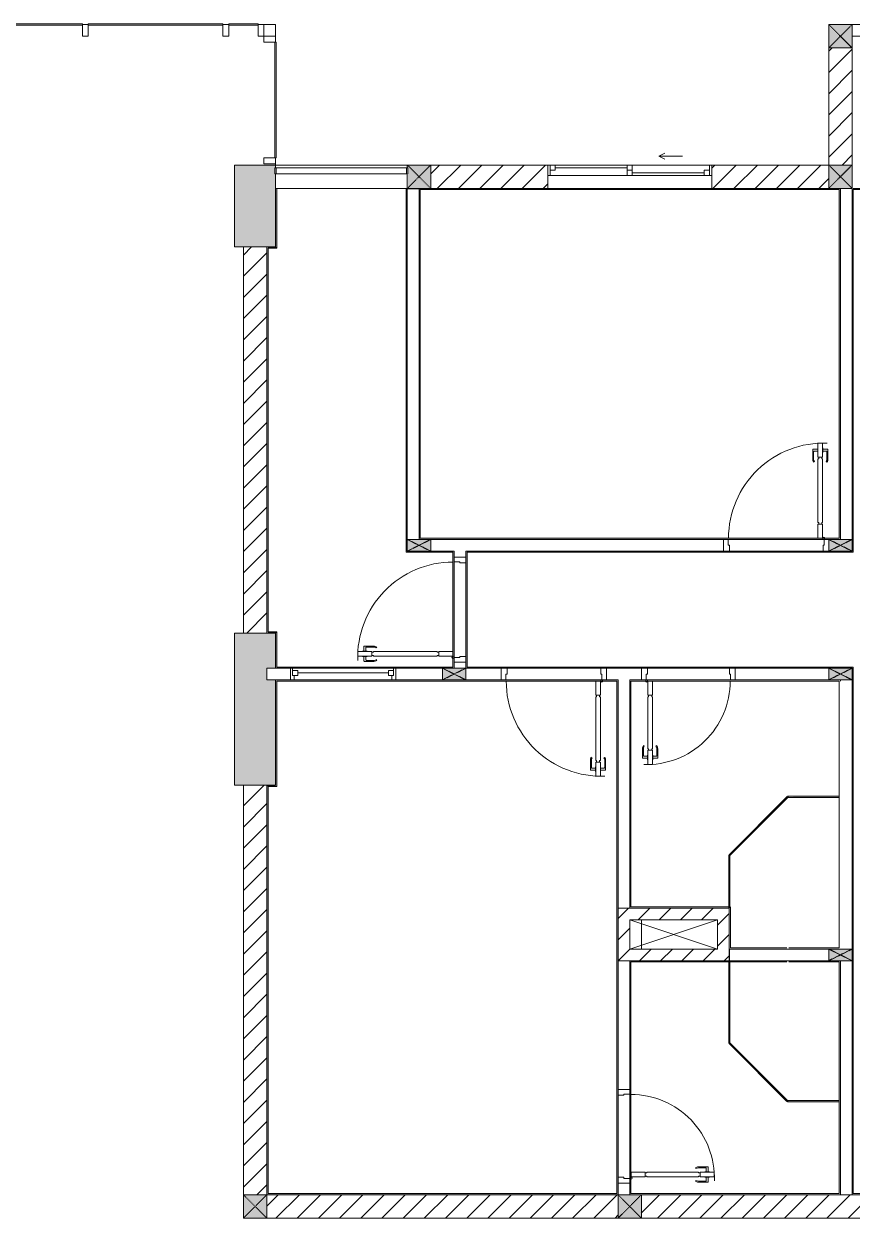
# Model space of a CAD drawing. Header units: millimetres. Extents: x 31499 to 223976, y 3719 to 80291.
# Drawn here: x 178199 to 185274, y 35537 to 45743 of the extents above; entities that cross this region are included whole.
import ezdxf

# ---------------------------------------------------------------- set-up
doc = ezdxf.new("R2010")
doc.units = ezdxf.units.MM
doc.linetypes.add('IMPORT-Dash _2_', pattern=[6, 3, -3])
for name, color, linetype, lineweight in [('0-2', 170, 'Continuous', 9), ('A-DETL-GENF-7', 170, 'Continuous', 9), ('A-DOOR-2', 170, 'Continuous', 9), ('A-FLOR-1', 170, 'Continuous', 9), ('A-FLOR-HRAL-6', 170, 'Continuous', 9), ('A-GLAZ-5', 170, 'Continuous', 9), ('A-GLAZ-CURT-3', 170, 'Continuous', 9), ('A-GLAZ-CWMG-1', 170, 'Continuous', 9), ('A-WALL-1', 170, 'Continuous', 9), ('A-WALL-PATT-3', 170, 'Continuous', 9), ('A_1404_dwg-1', 170, 'Continuous', 9), ('I-WALL', 170, 'Continuous', 9), ('I-WALL-1', 170, 'Continuous', 9), ('S-COLS-1', 170, 'Continuous', 9), ('S-COLS-12', 170, 'IMPORT-Dash _2_', 9), ('S-COLS-2', 170, 'Continuous', 9), ('S-COLS-4', 170, 'Continuous', 9), ('S-COLS-HDLN-1', 170, 'IMPORT-Dash _2_', 9)]:
    doc.layers.add(name, color=color, linetype=linetype, lineweight=lineweight)
pattern_1 = [(45, (0, 0), (-90.50967, 90.50967), [])]

# ---------------------------------------------------------------- blocks, each defined once
blk = doc.blocks.new('A_1404_dwg_NCV_TKTC_KET CAU_rvt-1-TKTC_MB HOÀN THIỆN SÀN TẦNG 3-4-4819833-KeyPlan-CH2A_Tầng 3 - Tầng 8')
at = {"layer": 'S-COLS-1'}
for points in [[(83453, 43837), (83453, 43837), (83728, 43837), (83723, 44537), (83378, 44537), (83378, 43837)], [(83453, 39237), (83728, 39237), (83728, 40137), (83653, 40137), (83653, 40237), (83728, 40237), (83728, 40537), (83378, 40537), (83378, 39237)]]:
    blk.add_hatch(color=256, dxfattribs=at).paths.add_polyline_path(points)
at = {"layer": 'A-FLOR-1', "flags": 128}
blk.add_lwpolyline([(87503, 37837), (86853, 37837), (86853, 38087)], dxfattribs=at)
at = {"layer": 'S-COLS-2'}
for p, q in [((83728, 43837), (83728, 44337)), ((83728, 40237), (83728, 40537)), ((83728, 39237), (83728, 40137))]:
    blk.add_line(p, q, dxfattribs=at)
at = {"layer": 'S-COLS-2', "flags": 128}
for points in [[(83728, 44537), (83378, 44537), (83378, 43837), (83653, 43837)], [(83653, 40537), (83378, 40537), (83378, 39237), (83653, 39237)]]:
    blk.add_lwpolyline(points, dxfattribs=at)
blk = doc.blocks.new('A_1404_dwg_DOOR_CW_01 CANH MO-PANEL KINH - DIW_01-900x2200-CỬA GỖ VÂN LAMINATE-553393-TKTC_MB HOÀN THIỆN SÀN TẦNG 3-4-4819840-KeyPlan-CH2A_Tầng 3 - Tầng 8')
at = {"layer": 'A-DETL-GENF-7'}
for p, q in [((46582, 38482), (46582, 38521)), ((46666, 38525), (46586, 38525)), ((46599, 38482), (46599, 38513)), ((46603, 38517), (46666, 38517)), ((46691, 38517), (46687, 38511)), ((46582, 38438), (46582, 38399)), ((46666, 38395), (46586, 38395)), ((46599, 38438), (46599, 38407)), ((46603, 38403), (46666, 38403)), ((46691, 38404), (46687, 38410))]:
    blk.add_line(p, q, dxfattribs=at)
at = {"layer": 'A-DETL-GENF-7', "flags": 128}
for points in [[(46531, 38440), (46531, 38480), (46651, 38480), (46651, 38440)], [(46610, 38482), (46610, 38480), (46571, 38480), (46571, 38482)], [(47207, 38474), (47207, 38480), (46665, 38480), (46665, 38474), (46651, 38474), (46651, 38446), (46665, 38446), (46665, 38440), (47207, 38440), (47207, 38446), (47221, 38446), (47221, 38474)], [(47221, 38480), (47221, 38440), (47341, 38440), (47341, 38480)], [(46610, 38438), (46610, 38440), (46571, 38440), (46571, 38438)]]:
    blk.add_lwpolyline(points, close=True, dxfattribs=at)
at = {"layer": 'A-DETL-GENF-7'}
blk.add_circle((47343, 38430), 10, dxfattribs=at)
for centre, radius, start, end in [((47343, 38430), 814, 90, 182), ((46586, 38521), 4, 90, 180), ((46603, 38513), 4, 90, 180), ((46666, 38480), 45, 55, 90), ((46666, 38480), 37, 55, 90), ((46586, 38399), 4, 180, 270), ((46603, 38407), 4, 180, 270), ((46666, 38440), 37, 270, 305), ((46666, 38440), 45, 270, 305)]:
    blk.add_arc(centre, radius, start, end, dxfattribs=at)
at = {"layer": 'A-DOOR-2'}
blk.add_line((47353, 38430), (47353, 38455), dxfattribs=at)
at = {"layer": 'A-DOOR-2', "flags": 128}
for points in [[(47453, 39237), (47453, 39287), (47353, 39287), (47353, 39247), (47403, 39247), (47403, 39237)], [(47453, 38387), (47453, 38437), (47403, 38437), (47403, 38427), (47353, 38427), (47353, 38387)]]:
    blk.add_lwpolyline(points, close=True, dxfattribs=at)
blk = doc.blocks.new('A_1404_dwg_DOOR_CW_01 CANH MO-PANEL KINH - DIG_02-800x2200-CỬA NHÔM KÍNH-V60-TKTC_MB HOÀN THIỆN SÀN TẦNG 3-4-4819851-KeyPlan-CH2A_Tầng 3 - Tầng 8')
at = {"layer": 'A-DETL-GENF-7'}
for p, q in [((104713, 29524), (104713, 29603)), ((104756, 29607), (104717, 29607)), ((104800, 29607), (104839, 29607)), ((104843, 29524), (104843, 29603)), ((104721, 29586), (104721, 29524)), ((104721, 29498), (104728, 29503)), ((104756, 29590), (104725, 29590)), ((104800, 29590), (104831, 29590)), ((104835, 29498), (104828, 29503)), ((104835, 29586), (104835, 29524))]:
    blk.add_line(p, q, dxfattribs=at)
at = {"layer": 'A-DETL-GENF-7', "flags": 128}
for points in [[(104756, 29579), (104758, 29579), (104758, 29619), (104756, 29619)], [(104798, 29659), (104758, 29659), (104758, 29539), (104798, 29539)], [(104800, 29579), (104798, 29579), (104798, 29619), (104800, 29619)], [(104764, 29083), (104758, 29083), (104758, 29525), (104764, 29525), (104764, 29539), (104792, 29539), (104792, 29525), (104798, 29525), (104798, 29083), (104792, 29083), (104792, 29069), (104764, 29069)], [(104758, 29069), (104798, 29069), (104798, 28949), (104758, 28949)]]:
    blk.add_lwpolyline(points, close=True, dxfattribs=at)
at = {"layer": 'A-DETL-GENF-7'}
blk.add_circle((104808, 28947), 10, dxfattribs=at)
for centre, radius, start, end in [((104808, 28947), 714, 88, 180), ((104717, 29603), 4, 90, 180), ((104839, 29603), 4, 0, 90), ((104758, 29524), 45, 180, 215), ((104725, 29586), 4, 90, 180), ((104758, 29524), 37, 180, 215), ((104798, 29524), 37, 325, 0), ((104831, 29586), 4, 0, 90), ((104798, 29524), 45, 325, 0)]:
    blk.add_arc(centre, radius, start, end, dxfattribs=at)
at = {"layer": 'A-DOOR-2'}
blk.add_line((104808, 28937), (104783, 28937), dxfattribs=at)
at = {"layer": 'A-DOOR-2', "flags": 128}
for points in [[(104051, 28837), (104051, 28937), (104091, 28937), (104091, 28887), (104101, 28887), (104101, 28837)], [(104801, 28837), (104801, 28887), (104811, 28887), (104811, 28937), (104851, 28937), (104851, 28837)]]:
    blk.add_lwpolyline(points, close=True, dxfattribs=at)
blk = doc.blocks.new('A_1404_dwg_DOOR_CW_01 CANH MO-PANEL KINH - DIW_01-900x2200-CỬA GỖ VÂN LAMINATE-V61-TKTC_MB HOÀN THIỆN SÀN TẦNG 3-4-4819852-KeyPlan-CH2A_Tầng 3 - Tầng 8')
at = {"layer": 'A-DETL-GENF-7'}
for p, q in [((103259, 27050), (103259, 26970)), ((103267, 27076), (103274, 27071)), ((103267, 26987), (103267, 27050)), ((103381, 27076), (103374, 27071)), ((103381, 26987), (103381, 27050)), ((103389, 27050), (103389, 26970)), ((103302, 26966), (103263, 26966)), ((103302, 26983), (103271, 26983)), ((103346, 26983), (103377, 26983)), ((103346, 26966), (103385, 26966))]:
    blk.add_line(p, q, dxfattribs=at)
at = {"layer": 'A-DETL-GENF-7', "flags": 128}
for points in [[(103344, 27605), (103304, 27605), (103304, 27725), (103344, 27725)], [(103338, 27591), (103344, 27591), (103344, 27049), (103338, 27049), (103338, 27035), (103310, 27035), (103310, 27049), (103304, 27049), (103304, 27591), (103310, 27591), (103310, 27605), (103338, 27605)], [(103302, 26995), (103304, 26995), (103304, 26955), (103302, 26955)], [(103304, 26915), (103344, 26915), (103344, 27035), (103304, 27035)], [(103346, 26995), (103344, 26995), (103344, 26955), (103346, 26955)]]:
    blk.add_lwpolyline(points, close=True, dxfattribs=at)
at = {"layer": 'A-DETL-GENF-7'}
blk.add_circle((103294, 27727), 10, dxfattribs=at)
for centre, radius, start, end in [((103294, 27727), 814, 268, 0), ((103304, 27050), 45, 145, 180), ((103304, 27050), 37, 145, 180), ((103344, 27050), 37, 0, 35), ((103344, 27050), 45, 0, 35), ((103263, 26970), 4, 180, 270), ((103271, 26987), 4, 180, 270), ((103377, 26987), 4, 270, 0), ((103385, 26970), 4, 270, 0)]:
    blk.add_arc(centre, radius, start, end, dxfattribs=at)
at = {"layer": 'A-DOOR-2'}
blk.add_line((103294, 27737), (103319, 27737), dxfattribs=at)
at = {"layer": 'A-DOOR-2', "flags": 128}
blk.add_lwpolyline([(103253, 27837), (103301, 27837), (103301, 27787), (103291, 27787), (103291, 27737), (103253, 27737)], dxfattribs=at)
blk.add_lwpolyline([(104151, 27837), (104151, 27737), (104111, 27737), (104111, 27787), (104101, 27787), (104101, 27837)], close=True, dxfattribs=at)
blk = doc.blocks.new('A_1404_dwg_M_Fixed - 900 x 1400-901191-TKTC_MB HOÀN THIỆN SÀN TẦNG 3-4-4819853-KeyPlan-CH2A_Tầng 3 - Tầng 8')
at = {"layer": 'A-GLAZ-5'}
blk.add_line((107014, 28878), (107788, 28878), dxfattribs=at)
at = {"layer": 'A-GLAZ-5', "flags": 128}
for points in [[(106983, 28900), (106983, 28937), (106951, 28937)], [(106951, 28837), (106970, 28837), (106970, 28900), (107014, 28900), (107014, 28856), (106970, 28856)], [(107832, 28856), (107788, 28856), (107788, 28900), (107832, 28900), (107832, 28837), (107849, 28837)], [(107819, 28900), (107819, 28937), (107851, 28937)]]:
    blk.add_lwpolyline(points, dxfattribs=at)
blk = doc.blocks.new('A_1404_dwg_Railing - 50 x 10mm-901205-TKTC_MB HOÀN THIỆN SÀN TẦNG 3-4-4819863-KeyPlan-CH2A_Tầng 3 - Tầng 8')
at = {"layer": 'A-FLOR-HRAL-6', "flags": 128}
blk.add_lwpolyline([(107983, 24612), (107983, 24562), (107973, 24562), (107973, 24612)], close=True, dxfattribs=at)
blk = doc.blocks.new('A_1404_dwg_Railing - 50 x 10mm-901205-TKTC_MB HOÀN THIỆN SÀN TẦNG 3-4-V108-KeyPlan-CH2A_Tầng 3 - Tầng 8')
at = {"layer": 'A-FLOR-HRAL-6'}
blk.add_line((106848, 24562), (106848, 24612), dxfattribs=at)
at = {"layer": 'A-FLOR-HRAL-6', "flags": 128}
blk.add_lwpolyline([(106858, 24612), (106858, 24562), (106848, 24562)], dxfattribs=at)
blk = doc.blocks.new('A_1404_dwg_Railing - Railing-999041-TKTC_MB HOÀN THIỆN SÀN TẦNG 3-4-4819934-KeyPlan-CH2A_Tầng 3 - Tầng 8')
at = {"layer": 'A-FLOR-HRAL-6'}
for p, q in [((84848, 44512), (83733, 44512)), ((83733, 44462), (84848, 44462))]:
    blk.add_line(p, q, dxfattribs=at)
at = {"rotation": 180}
for name in ['A_1404_dwg_Railing - 50 x 10mm-901205-TKTC_MB HOÀN THIỆN SÀN TẦNG 3-4-4819863-KeyPlan-CH2A_Tầng 3 - Tầng 8', 'A_1404_dwg_Railing - 50 x 10mm-901205-TKTC_MB HOÀN THIỆN SÀN TẦNG 3-4-V108-KeyPlan-CH2A_Tầng 3 - Tầng 8']:
    blk.add_blockref(name, (191705, 69074), dxfattribs=at)
blk = doc.blocks.new('A_1404_dwg_System Panel - Glazed-931910-TKTC_MB HOÀN THIỆN SÀN TẦNG 3-4-4819935-KeyPlan-CH2A_Tầng 3 - Tầng 8')
at = {"layer": 'A-GLAZ-CURT-3'}
blk.add_hatch(color=256, dxfattribs=at).paths.add_polyline_path([(88104, 36532), (88543, 36532), (88543, 36542), (88100, 36537), (88100, 36532)])
blk.add_line((88543, 36542), (88102, 36542), dxfattribs=at)
at = {"layer": 'A-GLAZ-CURT-3', "flags": 128}
blk.add_lwpolyline([(88100, 36532), (88543, 36532), (88543, 36542)], dxfattribs=at)
blk = doc.blocks.new('A_1404_dwg_System Panel - Glazed-580250-TKTC_MB HOÀN THIỆN SÀN TẦNG 3-4-4819878-KeyPlan-CH2A_Tầng 3 - Tầng 8')
at = {"layer": 'A-GLAZ-CURT-3'}
blk.add_hatch(color=256, dxfattribs=at).paths.add_polyline_path([(104097, 32038), (104103, 32047), (103605, 32537), (103605, 32530), (104096, 32039)])
blk.add_line((103602, 32533), (104096, 32039), dxfattribs=at)
at = {"layer": 'A-GLAZ-CURT-3', "flags": 128}
blk.add_lwpolyline([(104104, 32045), (103609, 32540), (103602, 32533)], dxfattribs=at)
blk = doc.blocks.new('A_1404_dwg_System Panel - Glazed-703087-TKTC_MB HOÀN THIỆN SÀN TẦNG 3-4-4819883-KeyPlan-CH2A_Tầng 3 - Tầng 8')
at = {"layer": 'A-GLAZ-CURT-3'}
blk.add_hatch(color=256, dxfattribs=at).paths.add_polyline_path([(56804, 37033), (56809, 37036), (56809, 37727), (56799, 37727), (56801, 37033)])
at = {"layer": 'A-GLAZ-CURT-3', "flags": 128}
blk.add_lwpolyline([(56809, 37033), (56809, 37727), (56799, 37727), (56799, 37033)], close=True, dxfattribs=at)
blk = doc.blocks.new('A_1404_dwg_System Panel - Glazed-931911-TKTC_MB HOÀN THIỆN SÀN TẦNG 3-4-4819936-KeyPlan-CH2A_Tầng 3 - Tầng 8')
at = {"layer": 'A-GLAZ-CURT-3'}
blk.add_hatch(color=256, dxfattribs=at).paths.add_polyline_path([(88104, 39132), (88543, 39132), (88543, 39142), (88102, 39137), (88102, 39132)])
blk.add_line((88543, 39142), (88102, 39142), dxfattribs=at)
at = {"layer": 'A-GLAZ-CURT-3', "flags": 128}
blk.add_lwpolyline([(88104, 39132), (88543, 39132), (88543, 39142)], dxfattribs=at)
blk = doc.blocks.new('A_1404_dwg_System Panel - Glazed-580253-TKTC_MB HOÀN THIỆN SÀN TẦNG 3-4-4819881-KeyPlan-CH2A_Tầng 3 - Tầng 8')
at = {"layer": 'A-GLAZ-CURT-3'}
blk.add_hatch(color=256, dxfattribs=at).paths.add_polyline_path([(103606, 29933), (104101, 30435), (104096, 30437), (103603, 29937)])
blk.add_line((103606, 29933), (104104, 30431), dxfattribs=at)
at = {"layer": 'A-GLAZ-CURT-3', "flags": 128}
blk.add_lwpolyline([(104096, 30437), (103599, 29940), (103606, 29933)], dxfattribs=at)
blk = doc.blocks.new('A_1404_dwg_System Panel - Glazed-1013751-TKTC_MB HOÀN THIỆN SÀN TẦNG 3-4-4819884-KeyPlan-CH2A_Tầng 3 - Tầng 8')
at = {"layer": 'A-GLAZ-CURT-3'}
blk.add_hatch(color=256, dxfattribs=at).paths.add_polyline_path([(56809, 38192), (56804, 38639), (56799, 38639), (56803, 38192)])
at = {"layer": 'A-GLAZ-CURT-3', "flags": 128}
blk.add_lwpolyline([(56799, 38639), (56799, 38192), (56809, 38192), (56809, 38639)], close=True, dxfattribs=at)
blk = doc.blocks.new('A_1404_dwg_G1_SOF - BO TRU - 100x200-746114-TKTC_MB HOÀN THIỆN SÀN TẦNG 3-4-4819846-KeyPlan-CH2A_Tầng 3 - Tầng 8')
at = {"layer": 'S-COLS-1'}
blk.add_hatch(color=256, dxfattribs=at).paths.add_polyline_path([(49953, 40037), (49953, 40237), (49853, 40237), (49853, 40037)])
at = {"layer": 'S-COLS-1', "flags": 128}
blk.add_lwpolyline([(49853, 40037), (49853, 40237), (49953, 40237), (49953, 40037)], close=True, dxfattribs=at)
at = {"layer": 'S-COLS-HDLN-1'}
for p, q in [((49953, 40037), (49853, 40237)), ((49853, 40037), (49953, 40237))]:
    blk.add_line(p, q, dxfattribs=at)
blk = doc.blocks.new('A_1404_dwg_DOOR_CW_01 CANH MO-PANEL KINH - DIG_01-900x2200-CỬA NHÔM KÍNH-901226-TKTC_MB HOÀN THIỆN SÀN TẦNG 3-4-4819905-KeyPlan-CH2A_Tầng 3 - Tầng 8')
at = {"layer": 'A-DETL-GENF-7'}
for p, q in [((37865, 26650), (37865, 26570)), ((37873, 26676), (37879, 26671)), ((37873, 26587), (37873, 26650)), ((37986, 26676), (37980, 26671)), ((37987, 26587), (37987, 26650)), ((37995, 26650), (37995, 26570)), ((37908, 26566), (37869, 26566)), ((37908, 26583), (37877, 26583)), ((37952, 26583), (37983, 26583)), ((37952, 26566), (37991, 26566))]:
    blk.add_line(p, q, dxfattribs=at)
at = {"layer": 'A-DETL-GENF-7', "flags": 128}
for points in [[(37910, 27205), (37950, 27205), (37950, 27325), (37910, 27325)], [(37916, 27191), (37910, 27191), (37910, 26649), (37916, 26649), (37916, 26635), (37944, 26635), (37944, 26649), (37950, 26649), (37950, 27191), (37944, 27191), (37944, 27205), (37916, 27205)], [(37908, 26595), (37910, 26595), (37910, 26555), (37908, 26555)], [(37950, 26515), (37910, 26515), (37910, 26635), (37950, 26635)], [(37952, 26595), (37950, 26595), (37950, 26555), (37952, 26555)]]:
    blk.add_lwpolyline(points, close=True, dxfattribs=at)
at = {"layer": 'A-DETL-GENF-7'}
blk.add_circle((37960, 27327), 10, dxfattribs=at)
for centre, radius, start, end in [((37960, 27327), 814, 180, 272), ((37910, 26650), 45, 145, 180), ((37910, 26650), 37, 145, 180), ((37950, 26650), 37, 0, 35), ((37950, 26650), 45, 0, 35), ((37869, 26570), 4, 180, 270), ((37877, 26587), 4, 180, 270), ((37983, 26587), 4, 270, 0), ((37991, 26570), 4, 270, 0)]:
    blk.add_arc(centre, radius, start, end, dxfattribs=at)
at = {"layer": 'A-DOOR-2'}
blk.add_line((37960, 27337), (37935, 27337), dxfattribs=at)
at = {"layer": 'A-DOOR-2', "flags": 128}
for points in [[(37153, 27437), (37103, 27437), (37103, 27337), (37143, 27337), (37143, 27387), (37153, 27387)], [(38003, 27437), (37953, 27437), (37953, 27387), (37963, 27387), (37963, 27337), (38003, 27337)]]:
    blk.add_lwpolyline(points, close=True, dxfattribs=at)
blk = doc.blocks.new('A_1404_dwg_NCV_TKTC_TANG 3 - 4_rvt-1-TKTC_MB HOÀN THIỆN SÀN TẦNG 3-4-4819943-KeyPlan-CH2A_Tầng 3 - Tầng 8')
at = {"layer": 'A-WALL-PATT-3'}
for points in [[(83728, 43837), (83738, 43837), (83738, 44337), (83728, 44337), (83728, 43837)], [(84843, 41227), (84853, 41227), (84853, 44337), (84843, 44337), (84843, 41237)], [(84953, 41337), (84963, 41337), (84963, 44337), (84953, 44337), (84953, 41347)], [(88543, 41337), (88553, 41337), (88553, 44327), (88543, 44327), (88543, 41347)], [(83653, 40537), (83663, 40537), (83663, 43837), (83653, 43837), (83653, 40547)], [(83663, 43827), (83738, 43827), (83738, 43837), (83663, 43837)], [(84963, 41337), (88543, 41337), (88543, 41347), (84963, 41347)], [(85243, 41227), (85243, 41237), (84853, 41237), (84853, 41227), (85053, 41227)], [(85253, 40237), (85248, 41237), (85243, 41237), (85248, 40237)], [(88653, 41227), (88663, 41227), (88663, 41237), (85353, 41237), (85353, 41227), (88653, 41227)], [(85363, 40247), (85363, 41227), (85353, 41227), (85353, 40247)], [(83738, 40537), (83738, 40547), (83663, 40547), (83663, 40537), (83728, 40537)], [(83728, 40247), (83738, 40247), (83738, 40537), (83728, 40537)], [(84963, 40237), (85243, 40237), (85243, 40247), (83728, 40247), (83728, 40237), (84953, 40237)], [(88653, 40237), (88653, 40237), (88653, 40247), (85353, 40247), (85353, 40237), (88453, 40237)], [(86313, 40127), (86643, 40127), (86643, 40137), (83728, 40137), (83728, 40127), (85353, 40127)], [(83738, 39227), (83738, 40127), (83728, 40127), (83728, 39227)], [(86652, 35737), (86653, 35737), (86653, 40137), (86643, 40137), (86643, 35737)], [(83653, 39227), (83728, 39227), (83728, 39237), (83653, 39237)], [(83663, 35747), (83663, 39227), (83653, 39227), (83653, 35747)], [(86313, 35737), (86643, 35737), (86643, 35747), (83653, 35747), (83653, 35737), (85353, 35737)]]:
    blk.add_hatch(color=256, dxfattribs=at).paths.add_polyline_path(points)
h = blk.add_hatch(color=256, dxfattribs=at)
h.paths.add_polyline_path([(86053, 44327), (86053, 44337), (84963, 44337), (84963, 44327), (86053, 44327)])
h.paths.add_polyline_path([(88453, 44327), (88553, 44327), (88553, 44337), (87453, 44337), (87453, 44327)])
at = {"layer": 'A-WALL-1'}
for p, q in [((83728, 44337), (83728, 44462)), ((84852, 44337), (84852, 44462)), ((84843, 44337), (83738, 44337)), ((88653, 44337), (88553, 44337)), ((88553, 44337), (88553, 41337)), ((88653, 41337), (88653, 44337)), ((85353, 41137), (85353, 40337)), ((88553, 40137), (88553, 40127)), ((88653, 37837), (88653, 40137)), ((86753, 36597), (86753, 35877)), ((86653, 35737), (86753, 35737))]:
    blk.add_line(p, q, dxfattribs=at)
at = {"layer": 'A-WALL-1', "flags": 128}
for points in [[(83728, 44512), (83728, 44537), (84852, 44537), (84852, 44512)], [(84953, 41337), (84953, 44332), (84853, 44332), (84853, 41337)], [(85053, 41237), (85253, 41237), (85253, 41187), (85353, 41187), (85353, 41237), (87554, 41237), (87554, 41337), (85053, 41337)], [(85153, 40237), (84755, 40237), (84755, 40137), (85153, 40137)], [(85353, 40137), (85655, 40137), (85655, 40237), (85353, 40237), (85353, 40287), (85253, 40287), (85253, 40237)], [(88453, 40237), (87654, 40237), (87654, 40137), (88453, 40137)], [(88453, 37837), (87605, 37837), (87605, 37737), (88453, 37737)], [(88553, 37737), (88553, 35737), (88653, 35737), (88653, 37737)], [(86753, 35737), (86753, 35837), (86653, 35837), (86653, 35737)]]:
    blk.add_lwpolyline(points, dxfattribs=at)
for points in [[(83855, 40237), (83653, 40237), (83653, 40137), (83855, 40137)], [(86753, 38187), (86753, 40137), (86854, 40137), (86854, 40237), (86555, 40237), (86555, 40137), (86653, 40137), (86653, 38187)], [(86753, 36637), (86753, 37737), (86653, 37737), (86653, 36637)]]:
    blk.add_lwpolyline(points, close=True, dxfattribs=at)
at = {"layer": 'I-WALL'}
for p, q in [((86053, 44337), (87453, 44337)), ((87453, 44327), (86053, 44327))]:
    blk.add_line(p, q, dxfattribs=at)
at = {"layer": 'I-WALL-1'}
for p, q in [((84953, 44337), (84953, 41337)), ((88553, 44337), (88453, 44337)), ((85053, 41337), (88453, 41337)), ((88553, 40127), (88553, 40137)), ((88543, 39142), (88543, 39132)), ((87609, 38197), (87603, 38197)), ((88543, 36542), (88543, 36532))]:
    blk.add_line(p, q, dxfattribs=at)
at = {"layer": 'I-WALL-1', "flags": 128}
for points in [[(83738, 40537), (83738, 40547), (83663, 40547), (83663, 43827), (83738, 43827), (83738, 43837), (83738, 44337), (83728, 44337), (83728, 43837), (83663, 43837), (83653, 43837), (83653, 40537), (83663, 40537), (83728, 40537), (83728, 40247), (83728, 40237), (85153, 40237)], [(84853, 41337), (84853, 44337), (84843, 44337), (84843, 41227), (84853, 41227), (85243, 41227), (85243, 40247), (83738, 40247), (83738, 40537)], [(85053, 44337), (84963, 44337), (84953, 44337)], [(88453, 44337), (87453, 44337), (87453, 44327), (88543, 44327), (88543, 41347), (84963, 41347), (84963, 44327), (86053, 44327), (86053, 44337), (85053, 44337)], [(88653, 40237), (88653, 35747), (88653, 35737), (88803, 35737), (88803, 35747), (88663, 35747), (88663, 40247), (88653, 40247), (85363, 40247), (85363, 41227), (88663, 41227), (88663, 41237), (88663, 44327), (88828, 44327), (88828, 44337), (88663, 44337)], [(88553, 41337), (88553, 44327), (88553, 44337)], [(85253, 40237), (85253, 41237), (85243, 41237), (85053, 41237)], [(88453, 41237), (85353, 41237), (85353, 41227), (85353, 40247), (85353, 40237), (88453, 40237)], [(85153, 40137), (83728, 40137), (83728, 40127), (83728, 39237), (83653, 39237), (83653, 39227), (83653, 35747), (83653, 35737), (86643, 35737), (86652, 35737)], [(86653, 35737), (86653, 40137), (86643, 40137), (85353, 40137)], [(88453, 40137), (86763, 40137), (86753, 40137), (86753, 38187), (86763, 38187), (87603, 38187), (87603, 37847), (87603, 37837), (88453, 37837)], [(87599, 38197), (86763, 38197), (86763, 40127), (88543, 40127), (88543, 39142)], [(88543, 39132), (88543, 37847), (88112, 37847)], [(88096, 37847), (87613, 37847), (87613, 38197)], [(88453, 37737), (86763, 37737), (86753, 37737), (86753, 35737)], [(88543, 36532), (88543, 35747), (86763, 35747), (86763, 37727), (88096, 37727)], [(86852, 35737), (88553, 35737), (88553, 35747), (88553, 37727), (88553, 37737)], [(88112, 37727), (88543, 37727), (88543, 36542)], [(86753, 35737), (86763, 35737), (86852, 35737)]]:
    blk.add_lwpolyline(points, dxfattribs=at)
blk.add_lwpolyline([(83663, 39227), (83728, 39227), (83738, 39227), (83738, 40127), (86643, 40127), (86643, 35747), (83663, 35747)], close=True, dxfattribs=at)
for name, p in [('A_1404_dwg_Railing - Railing-999041-TKTC_MB HOÀN THIỆN SÀN TẦNG 3-4-4819934-KeyPlan-CH2A_Tầng 3 - Tầng 8', (0, 0)), ('A_1404_dwg_System Panel - Glazed-931911-TKTC_MB HOÀN THIỆN SÀN TẦNG 3-4-4819936-KeyPlan-CH2A_Tầng 3 - Tầng 8', (0, 0)), ('A_1404_dwg_System Panel - Glazed-1013751-TKTC_MB HOÀN THIỆN SÀN TẦNG 3-4-4819884-KeyPlan-CH2A_Tầng 3 - Tầng 8', (30800, 0)), ('A_1404_dwg_System Panel - Glazed-703087-TKTC_MB HOÀN THIỆN SÀN TẦNG 3-4-4819883-KeyPlan-CH2A_Tầng 3 - Tầng 8', (30800, 0)), ('A_1404_dwg_System Panel - Glazed-931910-TKTC_MB HOÀN THIỆN SÀN TẦNG 3-4-4819935-KeyPlan-CH2A_Tầng 3 - Tầng 8', (0, 0))]:
    blk.add_blockref(name, p)
for name, p, rotation in [('A_1404_dwg_DOOR_CW_01 CANH MO-PANEL KINH - DIW_01-900x2200-CỬA GỖ VÂN LAMINATE-V61-TKTC_MB HOÀN THIỆN SÀN TẦNG 3-4-4819852-KeyPlan-CH2A_Tầng 3 - Tầng 8', (191705, 69074), 180), ('A_1404_dwg_G1_SOF - BO TRU - 100x200-746114-TKTC_MB HOÀN THIỆN SÀN TẦNG 3-4-4819846-KeyPlan-CH2A_Tầng 3 - Tầng 8', (44816, 91190), 270), ('A_1404_dwg_G1_SOF - BO TRU - 100x200-746114-TKTC_MB HOÀN THIỆN SÀN TẦNG 3-4-4819846-KeyPlan-CH2A_Tầng 3 - Tầng 8', (48416, 91190), 270), ('A_1404_dwg_DOOR_CW_01 CANH MO-PANEL KINH - DIG_01-900x2200-CỬA NHÔM KÍNH-901226-TKTC_MB HOÀN THIỆN SÀN TẦNG 3-4-4819905-KeyPlan-CH2A_Tầng 3 - Tầng 8', (57916, 78290), 270), ('A_1404_dwg_M_Fixed - 900 x 1400-901191-TKTC_MB HOÀN THIỆN SÀN TẦNG 3-4-4819853-KeyPlan-CH2A_Tầng 3 - Tầng 8', (191705, 69074), 180), ('A_1404_dwg_G1_SOF - BO TRU - 100x200-746114-TKTC_MB HOÀN THIỆN SÀN TẦNG 3-4-4819846-KeyPlan-CH2A_Tầng 3 - Tầng 8', (45116, 90090), 270), ('A_1404_dwg_DOOR_CW_01 CANH MO-PANEL KINH - DIW_01-900x2200-CỬA GỖ VÂN LAMINATE-553393-TKTC_MB HOÀN THIỆN SÀN TẦNG 3-4-4819840-KeyPlan-CH2A_Tầng 3 - Tầng 8', (124942, -7216), 90), ('A_1404_dwg_DOOR_CW_01 CANH MO-PANEL KINH - DIG_02-800x2200-CỬA NHÔM KÍNH-V60-TKTC_MB HOÀN THIỆN SÀN TẦNG 3-4-4819851-KeyPlan-CH2A_Tầng 3 - Tầng 8', (191705, 69074), 180), ('A_1404_dwg_G1_SOF - BO TRU - 100x200-746114-TKTC_MB HOÀN THIỆN SÀN TẦNG 3-4-4819846-KeyPlan-CH2A_Tầng 3 - Tầng 8', (48416, 90090), 270), ('A_1404_dwg_System Panel - Glazed-580253-TKTC_MB HOÀN THIỆN SÀN TẦNG 3-4-4819881-KeyPlan-CH2A_Tầng 3 - Tầng 8', (191705, 69074), 180), ('A_1404_dwg_G1_SOF - BO TRU - 100x200-746114-TKTC_MB HOÀN THIỆN SÀN TẦNG 3-4-4819846-KeyPlan-CH2A_Tầng 3 - Tầng 8', (48416, 87690), 270), ('A_1404_dwg_System Panel - Glazed-580250-TKTC_MB HOÀN THIỆN SÀN TẦNG 3-4-4819878-KeyPlan-CH2A_Tầng 3 - Tầng 8', (191705, 69074), 180), ('A_1404_dwg_DOOR_CW_01 CANH MO-PANEL KINH - DIG_02-800x2200-CỬA NHÔM KÍNH-V60-TKTC_MB HOÀN THIỆN SÀN TẦNG 3-4-4819851-KeyPlan-CH2A_Tầng 3 - Tầng 8', (57816, 140688), 270)]:
    blk.add_blockref(name, p, dxfattribs=dict(rotation=rotation))
blk = doc.blocks.new('A_1404_dwg_1_FAMILY RVT - W01-WxH 1400x1400xmm-389822-TKTC_MB HOÀN THIỆN SÀN TẦNG 3-4-V116-KeyPlan-CH2A_Tầng 3 - Tầng 8')
at = {"layer": 'A-GLAZ-5'}
for p, q in [((53453, 67435), (53253, 67435)), ((53453, 67416), (53364, 67416)), ((53430, 67372), (53430, 66758)), ((53408, 66713), (53408, 66758)), ((53453, 66758), (53453, 66713)), ((53386, 66713), (53386, 66099)), ((53529, 66487), (53529, 66284)), ((53453, 66054), (53364, 66054))]:
    blk.add_line(p, q, dxfattribs=at)
at = {"layer": 'A-GLAZ-5', "flags": 128}
for points in [[(53253, 66035), (53453, 66035), (53453, 67435), (53453, 67372)], [(53364, 67435), (53364, 67416), (53364, 66758), (53364, 66713), (53364, 66099), (53364, 66035)], [(53364, 66758), (53453, 66758), (53453, 67372), (53408, 67372), (53408, 67416)], [(53364, 66713), (53453, 66713), (53453, 66054), (53453, 66035)], [(53554, 66436), (53529, 66487), (53503, 66436)], [(53408, 66054), (53408, 66099), (53364, 66099)]]:
    blk.add_lwpolyline(points, dxfattribs=at)
blk = doc.blocks.new('A_1404_dwg_Rectangular Mullion - 50 x 100mm-1838999-TKTC_MB HOÀN THIỆN SÀN TẦNG 3-4-4819978-KeyPlan-CH2A_Tầng 3 - Tầng 8')
at = {"layer": 'A-GLAZ-CWMG-1', "flags": 128}
blk.add_lwpolyline([(83578, 45637), (83628, 45637), (83628, 45737), (83578, 45737)], close=True, dxfattribs=at)
blk = doc.blocks.new('A_1404_dwg_System Panel - Glazed-1838995-TKTC_MB HOÀN THIỆN SÀN TẦNG 3-4-4819977-KeyPlan-CH2A_Tầng 3 - Tầng 8')
at = {"layer": 'A-GLAZ-CURT-3', "flags": 128}
blk.add_lwpolyline([(77328, 45731), (78478, 45731), (78478, 45743), (77328, 45743)], close=True, dxfattribs=at)
blk = doc.blocks.new('A_1404_dwg_System Panel - Glazed-1901962-TKTC_MB HOÀN THIỆN SÀN TẦNG 3-4-4819979-KeyPlan-CH2A_Tầng 3 - Tầng 8')
at = {"layer": 'A-GLAZ-CURT-3', "flags": 128}
blk.add_lwpolyline([(83328, 45731), (83578, 45731), (83578, 45743), (83328, 45743)], close=True, dxfattribs=at)
blk = doc.blocks.new('A_1404_dwg_Rectangular Mullion - 50 x 100mm-1838993-TKTC_MB HOÀN THIỆN SÀN TẦNG 3-4-4819981-KeyPlan-CH2A_Tầng 3 - Tầng 8')
at = {"layer": 'A-GLAZ-CWMG-1', "flags": 128}
blk.add_lwpolyline([(78478, 45637), (78528, 45637), (78528, 45737), (78478, 45737)], close=True, dxfattribs=at)
blk = doc.blocks.new('A_1404_dwg_System Panel - Glazed-1903588-TKTC_MB HOÀN THIỆN SÀN TẦNG 3-4-4819983-KeyPlan-CH2A_Tầng 3 - Tầng 8')
at = {"layer": 'A-GLAZ-CURT-3', "flags": 128}
blk.add_lwpolyline([(83734, 44597), (83734, 45587), (83722, 45587), (83722, 44597)], close=True, dxfattribs=at)
blk = doc.blocks.new('A_1404_dwg_Rectangular Mullion - 50 x 100mm-1286808-TKTC_MB HOÀN THIỆN SÀN TẦNG 3-4-4819971-KeyPlan-CH2A_Tầng 3 - Tầng 8')
at = {"layer": 'A-GLAZ-CWMG-1', "flags": 128}
blk.add_lwpolyline([(44803, 24477), (44803, 24527), (44703, 24527), (44703, 24477)], close=True, dxfattribs=at)
blk = doc.blocks.new('A_1404_dwg_Rectangular Mullion - 50 x 100mm-1286811-TKTC_MB HOÀN THIỆN SÀN TẦNG 3-4-4819975-KeyPlan-CH2A_Tầng 3 - Tầng 8')
at = {"layer": 'A-GLAZ-CWMG-1', "flags": 128}
blk.add_lwpolyline([(116153, 24527), (116153, 24477), (116253, 24477), (116253, 24527)], close=True, dxfattribs=at)
blk = doc.blocks.new('A_1404_dwg_G1_SOF - BO TRU - 200x200-V21-TKTC_MB HOÀN THIỆN SÀN TẦNG 3-4-4820000-KeyPlan-CH2A_Tầng 3 - Tầng 8')
at = {"layer": 'S-COLS-12'}
blk.add_hatch(color=256, dxfattribs=at).paths.add_polyline_path([(111453, 35537), (111453, 35737), (111253, 35737), (111253, 35537)])
at = {"layer": 'S-COLS-4', "flags": 128}
blk.add_lwpolyline([(111253, 35737), (111253, 35537), (111453, 35537), (111453, 35737)], dxfattribs=at)
at = {"layer": 'S-COLS-HDLN-1'}
for p, q in [((111452, 35737), (111253, 35537)), ((111253, 35737), (111453, 35537))]:
    blk.add_line(p, q, dxfattribs=at)
blk = doc.blocks.new('A_1404_dwg_G1_SOF - BO TRU - 200x200-3054293-TKTC_MB HOÀN THIỆN SÀN TẦNG 3-4-4819986-KeyPlan-CH2A_Tầng 3 - Tầng 8')
at = {"layer": 'S-COLS-12'}
blk.add_hatch(color=256, dxfattribs=at).paths.add_polyline_path([(42403, 17237), (42403, 17437), (42203, 17437), (42203, 17237)])
at = {"layer": 'S-COLS-4', "flags": 128}
blk.add_lwpolyline([(42403, 17437), (42203, 17437), (42203, 17237), (42403, 17237)], close=True, dxfattribs=at)
at = {"layer": 'S-COLS-HDLN-1'}
for p, q in [((42403, 17437), (42203, 17237)), ((42203, 17437), (42403, 17237))]:
    blk.add_line(p, q, dxfattribs=at)
blk = doc.blocks.new('A_1404_dwg_G1_SOF - BO TRU - 200x200-V36-TKTC_MB HOÀN THIỆN SÀN TẦNG 3-4-4820015-KeyPlan-CH2A_Tầng 3 - Tầng 8')
at = {"layer": 'S-COLS-12'}
blk.add_hatch(color=256, dxfattribs=at).paths.add_polyline_path([(84963, 44337), (85053, 44337), (85053, 44537), (84853, 44537), (84858, 44512), (84858, 44337), (84953, 44337)])
at = {"layer": 'S-COLS-4', "flags": 128}
for points in [[(85053, 44337), (85053, 44537), (84853, 44537), (84853, 44512)], [(84853, 44462), (84853, 44337), (84953, 44337)]]:
    blk.add_lwpolyline(points, dxfattribs=at)
at = {"layer": 'S-COLS-HDLN-1'}
for p, q in [((85053, 44537), (84853, 44337)), ((84853, 44537), (85053, 44337))]:
    blk.add_line(p, q, dxfattribs=at)
blk = doc.blocks.new('A_1404_dwg_G1_SOF - BO TRU - 200x200-V12-TKTC_MB HOÀN THIỆN SÀN TẦNG 3-4-4819991-KeyPlan-CH2A_Tầng 3 - Tầng 8')
at = {"layer": 'S-COLS-12'}
blk.add_hatch(color=256, dxfattribs=at).paths.add_polyline_path([(42053, 20337), (42053, 20537), (41853, 20537), (41853, 20337)])
at = {"layer": 'S-COLS-4', "flags": 128}
blk.add_lwpolyline([(42053, 20337), (42053, 20537), (41853, 20537), (41853, 20337)], dxfattribs=at)
at = {"layer": 'S-COLS-HDLN-1'}
for p, q in [((42053, 20537), (41853, 20337)), ((41853, 20537), (42053, 20337))]:
    blk.add_line(p, q, dxfattribs=at)
blk = doc.blocks.new('A_1404_dwg-4819832-KeyPlan-CH2A_Tầng 3 - Tầng 8')
at = {"layer": 'A-WALL-PATT-3'}
h = blk.add_hatch(dxfattribs=at)
h.set_pattern_fill('FP_31', color=256, style=0, pattern_type=2)
h.set_pattern_definition(pattern_1)
h.paths.add_polyline_path([(88453, 44537), (88653, 44537), (88653, 45537), (88453, 45537), (88453, 44537)])
h = blk.add_hatch(dxfattribs=at)
h.set_pattern_fill('FP_31', color=256, style=0, pattern_type=2)
h.set_pattern_definition(pattern_1)
h.paths.add_polyline_path([(88453, 44337), (88453, 44537), (87453, 44537), (87453, 44337), (88453, 44337)])
h.paths.add_polyline_path([(86053, 44337), (86053, 44537), (85053, 44537), (85053, 44337)])
h = blk.add_hatch(dxfattribs=at)
h.set_pattern_fill('FP_31', color=256, style=0, pattern_type=2)
h.set_pattern_definition(pattern_1)
h.paths.add_polyline_path([(83653, 40537), (83653, 43837), (83453, 43837), (83453, 40537), (83653, 40537)])
h = blk.add_hatch(dxfattribs=at)
h.set_pattern_fill('FP_31', color=256, style=0, pattern_type=2)
h.set_pattern_definition(pattern_1)
h.paths.add_polyline_path([(83653, 35737), (83653, 35737), (83653, 39237), (83453, 39237), (83453, 35737)])
h = blk.add_hatch(dxfattribs=at)
h.set_pattern_fill('FP_31', color=256, style=0, pattern_type=2)
h.set_pattern_definition(pattern_1)
h.paths.add_polyline_path([(86653, 37837), (86753, 37837), (86753, 38187), (86653, 38187), (86653, 38087)])
h = blk.add_hatch(dxfattribs=at)
h.set_pattern_fill('FP_31', color=256, style=0, pattern_type=2)
h.set_pattern_definition(pattern_1)
h.paths.add_polyline_path([(87503, 38087), (87603, 38087), (87602, 38187), (86753, 38187), (86753, 38087)])
h = blk.add_hatch(dxfattribs=at)
h.set_pattern_fill('FP_31', color=256, style=0, pattern_type=2)
h.set_pattern_definition(pattern_1)
h.paths.add_polyline_path([(87603, 37837), (87603, 38087), (87503, 38087), (87503, 37837)])
h = blk.add_hatch(dxfattribs=at)
h.set_pattern_fill('FP_31', color=256, style=0, pattern_type=2)
h.set_pattern_definition(pattern_1)
h.paths.add_polyline_path([(86753, 37737), (87603, 37737), (87603, 37837), (86653, 37837), (86653, 37737)])
h = blk.add_hatch(dxfattribs=at)
h.set_pattern_fill('FP_31', color=256, style=0, pattern_type=2)
h.set_pattern_definition(pattern_1)
h.paths.add_polyline_path([(100053, 35537), (101813, 35537), (101813, 35737), (100053, 35737)])
h.paths.add_polyline_path([(102903, 35537), (104213, 35537), (104213, 35737), (102903, 35737)])
h.paths.add_polyline_path([(108053, 35537), (108053, 35737), (104413, 35737), (104413, 35537), (105063, 35537)])
h.paths.add_polyline_path([(99853, 35537), (99853, 35737), (95052, 35737), (95052, 35537), (98039, 35537)])
h.paths.add_polyline_path([(94703, 35537), (94852, 35537), (94852, 35737), (94703, 35737)])
h.paths.add_polyline_path([(92176, 35537), (93613, 35537), (93613, 35737), (91853, 35737), (91853, 35537)])
h.paths.add_polyline_path([(88801, 35537), (88803, 35537), (88801, 35737), (86852, 35737), (86852, 35537), (88653, 35537)])
h.paths.add_polyline_path([(91578, 35537), (91653, 35537), (91653, 35737), (89893, 35737), (89893, 35537), (91428, 35537)])
h.paths.add_polyline_path([(83728, 35537), (86652, 35537), (86652, 35737), (83653, 35737), (83653, 35537)])
at = {"layer": '0-2', "flags": 128}
blk.add_lwpolyline([(86754, 38087), (87503, 37837), (86753, 37837), (87502, 38087)], dxfattribs=at)
at = {"layer": 'A-FLOR-1'}
for p, q in [((82128, 45737), (82078, 45737)), ((83328, 45737), (83278, 45737)), ((83728, 44537), (83728, 44547))]:
    blk.add_line(p, q, dxfattribs=at)
at = {"layer": 'A-FLOR-1', "flags": 128}
blk.add_lwpolyline([(83728, 45637), (83728, 45737), (83578, 45737)], dxfattribs=at)
at = {"layer": 'A-WALL-1'}
for p, q in [((88653, 45737), (88453, 45737)), ((88653, 45737), (91653, 45737)), ((91653, 45637), (88653, 45637)), ((88653, 44537), (88653, 45537)), ((84853, 44537), (84853, 44512)), ((86053, 44537), (85053, 44537)), ((84853, 44462), (84853, 44337)), ((83653, 43837), (83453, 43837)), ((83453, 43837), (83453, 40537)), ((83653, 40537), (83653, 43837)), ((83453, 40537), (83653, 40537)), ((83653, 39237), (83453, 39237)), ((83453, 39237), (83453, 35737)), ((83653, 35737), (83653, 39237)), ((87603, 37737), (87603, 37837)), ((83653, 35537), (86652, 35537)), ((86852, 35537), (88803, 35537))]:
    blk.add_line(p, q, dxfattribs=at)
at = {"layer": 'A-WALL-1', "flags": 128}
blk.add_lwpolyline([(88453, 45537), (88453, 44537), (87453, 44537)], dxfattribs=at)
blk.add_lwpolyline([(87503, 37837), (86753, 37837), (86753, 38087), (87503, 38087)], close=True, dxfattribs=at)
for name, p in [('A_1404_dwg_NCV_TKTC_KET CAU_rvt-1-TKTC_MB HOÀN THIỆN SÀN TẦNG 3-4-4819833-KeyPlan-CH2A_Tầng 3 - Tầng 8', (0, 0)), ('A_1404_dwg_NCV_TKTC_TANG 3 - 4_rvt-1-TKTC_MB HOÀN THIỆN SÀN TẦNG 3-4-4819943-KeyPlan-CH2A_Tầng 3 - Tầng 8', (0, 0)), ('A_1404_dwg_System Panel - Glazed-1838995-TKTC_MB HOÀN THIỆN SÀN TẦNG 3-4-4819977-KeyPlan-CH2A_Tầng 3 - Tầng 8', (3600, 0)), ('A_1404_dwg_Rectangular Mullion - 50 x 100mm-1838993-TKTC_MB HOÀN THIỆN SÀN TẦNG 3-4-4819981-KeyPlan-CH2A_Tầng 3 - Tầng 8', (3600, 0)), ('A_1404_dwg_System Panel - Glazed-1838995-TKTC_MB HOÀN THIỆN SÀN TẦNG 3-4-4819977-KeyPlan-CH2A_Tầng 3 - Tầng 8', (4800, 0)), ('A_1404_dwg_Rectangular Mullion - 50 x 100mm-1838993-TKTC_MB HOÀN THIỆN SÀN TẦNG 3-4-4819981-KeyPlan-CH2A_Tầng 3 - Tầng 8', (4800, 0)), ('A_1404_dwg_System Panel - Glazed-1901962-TKTC_MB HOÀN THIỆN SÀN TẦNG 3-4-4819979-KeyPlan-CH2A_Tầng 3 - Tầng 8', (0, 0)), ('A_1404_dwg_Rectangular Mullion - 50 x 100mm-1838999-TKTC_MB HOÀN THIỆN SÀN TẦNG 3-4-4819978-KeyPlan-CH2A_Tầng 3 - Tầng 8', (0, 0)), ('A_1404_dwg_G1_SOF - BO TRU - 200x200-3054293-TKTC_MB HOÀN THIỆN SÀN TẦNG 3-4-4819986-KeyPlan-CH2A_Tầng 3 - Tầng 8', (46250, 28300)), ('A_1404_dwg_Rectangular Mullion - 50 x 100mm-1286808-TKTC_MB HOÀN THIỆN SÀN TẦNG 3-4-4819971-KeyPlan-CH2A_Tầng 3 - Tầng 8', (38925, 21110)), ('A_1404_dwg_System Panel - Glazed-1903588-TKTC_MB HOÀN THIỆN SÀN TẦNG 3-4-4819983-KeyPlan-CH2A_Tầng 3 - Tầng 8', (0, 0)), ('A_1404_dwg_G1_SOF - BO TRU - 200x200-V36-TKTC_MB HOÀN THIỆN SÀN TẦNG 3-4-4820015-KeyPlan-CH2A_Tầng 3 - Tầng 8', (0, 0)), ('A_1404_dwg_G1_SOF - BO TRU - 200x200-V12-TKTC_MB HOÀN THIỆN SÀN TẦNG 3-4-4819991-KeyPlan-CH2A_Tầng 3 - Tầng 8', (46600, 24000)), ('A_1404_dwg_G1_SOF - BO TRU - 200x200-3054293-TKTC_MB HOÀN THIỆN SÀN TẦNG 3-4-4819986-KeyPlan-CH2A_Tầng 3 - Tầng 8', (41250, 18300)), ('A_1404_dwg_G1_SOF - BO TRU - 200x200-V21-TKTC_MB HOÀN THIỆN SÀN TẦNG 3-4-4820000-KeyPlan-CH2A_Tầng 3 - Tầng 8', (-24600, 0))]:
    blk.add_blockref(name, p)
for name, p, rotation in [('A_1404_dwg_1_FAMILY RVT - W01-WxH 1400x1400xmm-389822-TKTC_MB HOÀN THIỆN SÀN TẦNG 3-4-V116-KeyPlan-CH2A_Tầng 3 - Tầng 8', (153488, -8916), 90.00000000000011), ('A_1404_dwg_Rectangular Mullion - 50 x 100mm-1286811-TKTC_MB HOÀN THIỆN SÀN TẦNG 3-4-4819975-KeyPlan-CH2A_Tầng 3 - Tầng 8', (199880, 69074), 180)]:
    blk.add_blockref(name, p, dxfattribs=dict(rotation=rotation))

msp = doc.modelspace()

# ---------------------------------------------------------------- block references
at = {"layer": 'A_1404_dwg-1'}
msp.add_blockref('A_1404_dwg-4819832-KeyPlan-CH2A_Tầng 3 - Tầng 8', (96621.6, 0), dxfattribs=at)

doc.saveas('drawing.dxf')
